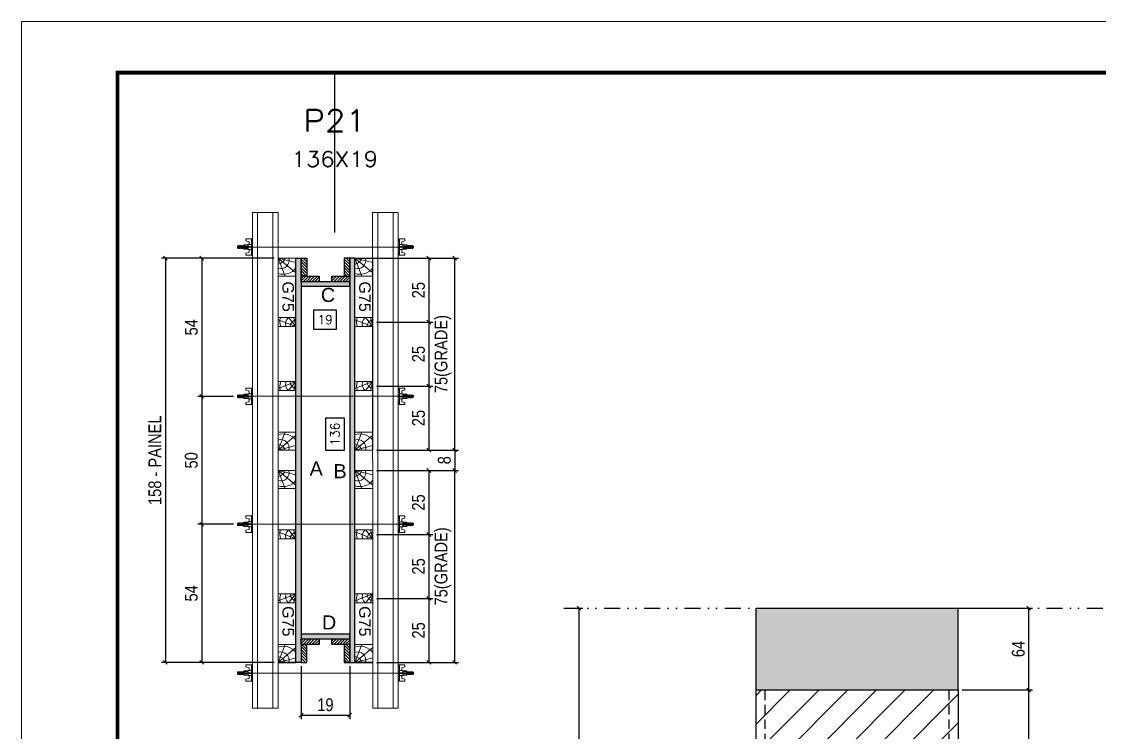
# Model space of a CAD drawing. Extents: x 808 to 7089, y -98 to 17032.
# Drawn here: x 2407 to 3250, y 9585 to 10141 of the extents above; entities that cross this region are included whole.
import ezdxf
from ezdxf.enums import TextEntityAlignment as Align

# ---------------------------------------------------------------- set-up
doc = ezdxf.new("R2010")
doc.units = 0
for name, pattern in [('DASHED', [0.75, 0.5, -0.25]), ('DIVIDE2', [0.625, 0.25, -0.125, 0, -0.125, 0, -0.125]), ('HIDDEN', [0.375, 0.25, -0.125])]:
    doc.linetypes.add(name, pattern=pattern)
for name, color, linetype in [('CHAPA', 1, 'Continuous'), ('COTA', 241, 'Continuous'), ('Cota Seção (2x)', 241, 'Continuous'), ('MEIO_PONT', 93, 'Continuous'), ('Nível', 160, 'Continuous'), ('Painéis', 200, 'Continuous'), ('SARRAFO', 251, 'Continuous'), ('Sarrafo de Pressão', 42, 'HIDDEN'), ('Texto de Titulo', 7, 'Continuous'), ('Texto Qtd Sarr', 242, 'Continuous'), ('TEXTO_GERAL', 7, 'Continuous')]:
    doc.layers.add(name, color=color, linetype=linetype)
for name, color, linetype, lineweight in [('Folhas', 255, 'Continuous', 9), ('Hachura', 251, 'Continuous', 9), ('Madeira', 126, 'Continuous', 18), ('Perfil Metálico', 224, 'Continuous', 18), ('REAPROVEITAMENTO', 251, 'Continuous', 9), ('SARRAFO DE PRESSAO', 251, 'DASHED', 9), ('Texto Seção', 7, 'Continuous', 15)]:
    doc.layers.add(name, color=color, linetype=linetype, lineweight=lineweight)
doc.styles.add('ARIAL', font='arial.ttf')
doc.styles.add('COTA TECNICA 2X', font='techl___.ttf', dxfattribs={"height": 10})
doc.styles.add('COTA TECNICA-50', font='techl___.ttf', dxfattribs={"height": 10})
doc.styles.add('ROMANS', font='romans.shx')
doc.styles.add('SANSSERIF', font='sas_____.pfb')
doc.dimstyles.new('COTA PAINEL-50', dxfattribs={"dimtxt": 10, "dimasz": 3, "dimexe": 3, "dimexo": 3, "dimgap": 3, "dimtad": 1, "dimdec": 1, "dimzin": 12, "dimdsep": 46, "dimtxsty": 'COTA TECNICA-50', "dimblk1": 'OBLIQUE', "dimblk2": 'OBLIQUE', "dimsah": 1, "dimcen": 0.9, "dimclrd": 4, "dimclre": 4, "dimclrt": 240, "dimadec": 1, "dimazin": 3, "dimtfac": 1, "dimtdec": 1, "dimtmove": 0, "dimatfit": 3, "dimfxl": 1, "dimtolj": 1, "dimtzin": 12, "dimarcsym": 0})
doc.dimstyles.new('SECAO PILAR', dxfattribs={"dimtxt": 10, "dimasz": 3, "dimexe": 3, "dimexo": 3, "dimgap": 3, "dimtad": 1, "dimdec": 1, "dimlfac": 0.5, "dimzin": 12, "dimdsep": 46, "dimtxsty": 'COTA TECNICA 2X', "dimblk1": 'OBLIQUE', "dimblk2": 'OBLIQUE', "dimsah": 1, "dimcen": 0.9, "dimclrd": 256, "dimclre": 256, "dimclrt": 256, "dimadec": 1, "dimazin": 3, "dimtfac": 1, "dimtdec": 1, "dimtmove": 0, "dimatfit": 3, "dimfxl": 1, "dimtolj": 1, "dimtzin": 12, "dimarcsym": 0})
doc.dimstyles.new('SECÇÃO 2', dxfattribs={"dimtxt": 7, "dimasz": 6, "dimexe": 0.18, "dimexo": 2, "dimgap": -4, "dimtad": 3, "dimdec": 1, "dimlfac": 0.5, "dimzin": 12, "dimdsep": 46, "dimtxsty": 'ROMANS', "dimblk": 'ARCHTICK', "dimcen": 0.09, "dimse1": 1, "dimse2": 1, "dimsd1": 1, "dimsd2": 1, "dimclrd": 180, "dimclre": 5, "dimclrt": 1, "dimadec": 0, "dimazin": 3, "dimtfac": 1, "dimtdec": 1, "dimtofl": 0, "dimtmove": 0, "dimatfit": 3, "dimldrblk": 'ARCHTICK', "dimfxl": 1, "dimtolj": 1, "dimtzin": 0, "dimarcsym": 0})
pattern_1 = [(135, (-20266.1517, 19079.9776), (-1.12253202, -1.12253202), [])]

# ---------------------------------------------------------------- blocks, each defined once
blk = doc.blocks.new('9999999999')
at = {"layer": 'Folhas'}
blk.add_lwpolyline([(98138.98, 34190.21), (99623.98, 34190.21), (99623.98, 35240.21), (98138.98, 35240.21)], close=True, dxfattribs=at)
at = {"layer": 'Folhas', "color": 30, "const_width": 3}
blk.add_lwpolyline([(98213.98, 34230.21), (99583.98, 34230.21), (99583.98, 35200.21), (98213.98, 35200.21)], close=True, dxfattribs=at)
blk = doc.blocks.new('*D1009')
at = {"layer": 'Cota Seção (2x)', "color": 180, "lineweight": -2, "transparency": 16777216}
for p, q in [((2653.05, 9915.44), (2635.05, 9915.44)), ((2635.05, 9915.44), (2635.05, 9900.44)), ((2653.05, 9900.44), (2653.05, 9915.44)), ((2635.05, 9900.44), (2653.05, 9900.44))]:
    blk.add_line(p, q, dxfattribs=at)
at = {"layer": 'Defpoints', "color": 0, "transparency": 16777216}
for p in [(2625.26, 9916.71), (2663.26, 9916.71), (2625.26, 9896.44)]:
    blk.add_point(p, dxfattribs=at)
at = {"layer": 'Cota Seção (2x)', "color": 1, "transparency": 16777216, "insert": (2644.05, 9907.94), "char_height": 7, "attachment_point": 5, "style": 'ROMANS'}
blk.add_mtext('\\A1;19', dxfattribs=at)
blk = doc.blocks.new('_ArchTick')
at = {"color": 0, "linetype": 'ByBlock', "const_width": 0.15}
blk.add_lwpolyline([(-0.5, -0.5), (0.5, 0.5)], dxfattribs=at)
blk = doc.blocks.new('*D1010')
at = {"layer": 'Cota Seção (2x)', "color": 180, "lineweight": -2, "transparency": 16777216}
for p, q in [((2659.26, 9830.97), (2644.26, 9830.97)), ((2644.26, 9830.97), (2644.26, 9805.97)), ((2659.26, 9805.97), (2659.26, 9830.97)), ((2644.26, 9805.97), (2659.26, 9805.97))]:
    blk.add_line(p, q, dxfattribs=at)
at = {"layer": 'Defpoints', "color": 0, "transparency": 16777216}
for p in [(2625.26, 9934.03), (2625.26, 9662.03), (2663.26, 9662.03)]:
    blk.add_point(p, dxfattribs=at)
at = {"layer": 'Cota Seção (2x)', "color": 1, "transparency": 16777216, "insert": (2651.76, 9818.47), "char_height": 7, "attachment_point": 5, "rotation": 90, "style": 'ROMANS'}
blk.add_mtext('\\A1;136', dxfattribs=at)
blk = doc.blocks.new('_Oblique')
at = {"color": 0, "linetype": 'ByBlock', "lineweight": -2}
blk.add_line((-0.5, -0.5), (0.5, 0.5), dxfattribs=at)
blk = doc.blocks.new('*D1011')
at = {"layer": 'Cota Seção (2x)', "lineweight": -2, "transparency": 16777216}
for p, q in [((2604.27, 9956.03), (2516.1, 9956.03)), ((2519.1, 9956.03), (2519.1, 9640.03)), ((2604.31, 9640.03), (2516.1, 9640.03))]:
    blk.add_line(p, q, dxfattribs=at)
at = {"layer": 'Defpoints', "color": 0, "transparency": 16777216}
for p in [(2607.27, 9956.03), (2519.1, 9640.03), (2607.31, 9640.03)]:
    blk.add_point(p, dxfattribs=at)
at = {"layer": 'Cota Seção (2x)', "lineweight": -2, "transparency": 16777216, "xscale": 3, "yscale": 3, "zscale": 3}
for p, rotation in [((2519.1, 9956.03), 90), ((2519.1, 9640.03), 270)]:
    blk.add_blockref('_Oblique', p, dxfattribs=dict(at, rotation=rotation))
at = {"layer": 'Cota Seção (2x)', "transparency": 16777216, "insert": (2510.96, 9798.03), "char_height": 10, "attachment_point": 5, "rotation": 90, "style": 'COTA TECNICA 2X'}
blk.add_mtext('\\A1;158 - PAINEL', dxfattribs=at)
blk = doc.blocks.new('*D1012')
at = {"layer": 'Cota Seção (2x)', "lineweight": -2, "transparency": 16777216}
for p, q in [((2604.26, 9956.03), (2544.52, 9956.03)), ((2547.52, 9956.03), (2547.52, 9847.96)), ((2572.49, 9847.96), (2544.52, 9847.96))]:
    blk.add_line(p, q, dxfattribs=at)
at = {"layer": 'Defpoints', "color": 0, "transparency": 16777216}
for p in [(2607.26, 9956.03), (2547.52, 9847.96), (2575.49, 9847.96)]:
    blk.add_point(p, dxfattribs=at)
at = {"layer": 'Cota Seção (2x)', "lineweight": -2, "transparency": 16777216, "xscale": 3, "yscale": 3, "zscale": 3}
for p, rotation in [((2547.52, 9956.03), 90), ((2547.52, 9847.96), 270)]:
    blk.add_blockref('_Oblique', p, dxfattribs=dict(at, rotation=rotation))
at = {"layer": 'Cota Seção (2x)', "transparency": 16777216, "insert": (2539.41, 9901.99), "char_height": 10, "attachment_point": 5, "rotation": 90, "style": 'COTA TECNICA 2X'}
blk.add_mtext('\\A1;54', dxfattribs=at)
blk = doc.blocks.new('*D1013')
at = {"layer": 'Cota Seção (2x)', "lineweight": -2, "transparency": 16777216}
for p, q in [((2572.49, 9747.96), (2544.52, 9747.96)), ((2547.52, 9747.96), (2547.52, 9640.03)), ((2604.26, 9640.03), (2544.52, 9640.03))]:
    blk.add_line(p, q, dxfattribs=at)
at = {"layer": 'Defpoints', "color": 0, "transparency": 16777216}
for p in [(2575.49, 9747.96), (2547.52, 9640.03), (2607.26, 9640.03)]:
    blk.add_point(p, dxfattribs=at)
at = {"layer": 'Cota Seção (2x)', "lineweight": -2, "transparency": 16777216, "xscale": 3, "yscale": 3, "zscale": 3}
for p, rotation in [((2547.52, 9747.96), 90), ((2547.52, 9640.03), 270)]:
    blk.add_blockref('_Oblique', p, dxfattribs=dict(at, rotation=rotation))
at = {"layer": 'Cota Seção (2x)', "transparency": 16777216, "insert": (2539.41, 9693.99), "char_height": 10, "attachment_point": 5, "rotation": 90, "style": 'COTA TECNICA 2X'}
blk.add_mtext('\\A1;54', dxfattribs=at)
blk = doc.blocks.new('*D1014')
at = {"layer": 'Cota Seção (2x)', "lineweight": -2, "transparency": 16777216}
for p, q in [((2670.26, 9956.03), (2728.18, 9956.03)), ((2725.18, 9956.03), (2725.18, 9906.03)), ((2684.26, 9906.03), (2728.18, 9906.03))]:
    blk.add_line(p, q, dxfattribs=at)
at = {"layer": 'Defpoints', "color": 0, "transparency": 16777216}
for p in [(2667.26, 9956.03), (2681.26, 9906.03), (2725.18, 9906.03)]:
    blk.add_point(p, dxfattribs=at)
at = {"layer": 'Cota Seção (2x)', "lineweight": -2, "transparency": 16777216, "xscale": 3, "yscale": 3, "zscale": 3}
for p, rotation in [((2725.18, 9956.03), 90), ((2725.18, 9906.03), 270)]:
    blk.add_blockref('_Oblique', p, dxfattribs=dict(at, rotation=rotation))
at = {"layer": 'Cota Seção (2x)', "transparency": 16777216, "insert": (2717.07, 9931.03), "char_height": 10, "attachment_point": 5, "rotation": 90, "style": 'COTA TECNICA 2X'}
blk.add_mtext('\\A1;25', dxfattribs=at)
blk = doc.blocks.new('titulo1')
at = {"layer": 'Defpoints', "color": 252, "linetype": 'HIDDEN', "ltscale": 2}
blk.add_line((0, 0), (0, 125), dxfattribs=at)
at = {"layer": 'Defpoints', "style": 'ROMANS', "oblique": 15}
blk.add_attdef('FOLHA', text='', height=10, dxfattribs=at).set_placement((0, 15.58), align=Align.MIDDLE_CENTER)
at = {"layer": 'Texto Qtd Sarr', "color": 3, "style": 'ROMANS', "oblique": 15}
for tag, height, p in [('TITULO', 17, (0, 71.45)), ('SEÇÃO', 12, (0, 41.55))]:
    blk.add_attdef(tag, text='', height=height, dxfattribs=at).set_placement(p, align=Align.MIDDLE_CENTER)
blk = doc.blocks.new('C')
at = {"layer": 'Hachura', "color": 0}
for p, q in [((0, 3.22), (0, -3.22)), ((0.45, 3.22), (0, 3.22)), ((0.46, 3.16), (0, 3.16)), ((0.46, 3.05), (0, 3.05)), ((0.46, 2.88), (0, 2.88)), ((0, 2.75), (0, -1.16)), ((0.46, 2.65), (0, 2.65)), ((0.46, 2.23), (0, 2.23)), ((0.46, 1.51), (0, 1.51)), ((0.39, 0.49), (0.17, 0.49)), ((0.45, -3.23), (0.45, 3.22)), ((0.45, 3.22), (2.58, 3.22)), ((1.74, 0.97), (0.45, 0.97)), ((1.45, 0.1), (0.45, 0.1)), ((1.35, 1.94), (1.35, 0.96)), ((2.58, 2.39), (1.47, 2.09)), ((1.74, -0.97), (1.74, 0.97)), ((1.74, 0.97), (1.74, 0.84)), ((1.74, 0.97), (1.74, 0.84)), ((1.74, 0.84), (3.35, 0.84)), ((3.35, 0.45), (1.74, 0.45)), ((2.58, 3.22), (2.58, 2.39)), ((3.32, 0.84), (3.32, -0.84)), ((3.35, 0.84), (3.35, -0.84)), ((3.68, 0.45), (3.35, 0.45)), ((3.84, -0.52), (3.35, 0.45)), ((3.35, 0.06), (3.67, -0.57)), ((3.68, 0.45), (4.16, -0.52)), ((3.72, 0.5), (4.25, -0.57)), ((4.37, -0.55), (3.83, 0.53)), ((4.15, 0.45), (3.93, 0.45)), ((4.42, -0.52), (3.93, 0.45)), ((4.15, 0.45), (4.26, 0.45)), ((4.26, 0.45), (4.74, -0.52)), ((4.3, 0.5), (4.83, -0.57)), ((4.95, -0.55), (4.41, 0.53)), ((4.51, 0.45), (4.84, 0.45)), ((5, -0.52), (4.51, 0.45)), ((4.84, 0.45), (5.32, -0.52)), ((4.88, 0.5), (5.41, -0.57)), ((5.53, -0.55), (4.99, 0.53)), ((5.58, -0.52), (5.09, 0.45)), ((5.42, 0.45), (5.09, 0.45)), ((5.58, -0.52), (5.09, 0.45)), ((5.42, 0.45), (5.74, -0.19)), ((5.46, 0.5), (5.74, -0.07)), ((5.74, 0.19), (5.57, 0.53)), ((5.74, 0.32), (5.68, 0.45)), ((5.68, 0.45), (5.74, 0.45)), ((5.74, 0.45), (5.9, 0.29)), ((5.74, 0.45), (5.74, -0.52)), ((5.9, -0.36), (5.9, 0.29)), ((0.45, 0), (0, 0)), ((0.46, -1.52), (0, -1.52)), ((0.46, -2.23), (0, -2.23)), ((0.46, -2.65), (0, -2.65)), ((0.46, -2.88), (0, -2.88)), ((0.46, -3.05), (0, -3.05)), ((0.46, -3.16), (0, -3.16)), ((0, -3.22), (2.57, -3.22)), ((0.08, -0.48), (0.29, -0.48)), ((0.29, -0.48), (0.4, -0.48)), ((0.45, 0), (0.45, -0.97)), ((0.45, -0.16), (1.45, -0.16)), ((0.45, -0.65), (0.45, -0.32)), ((0.45, -3.23), (0.45, -0.65)), ((0.45, -0.97), (1.74, -0.97)), ((1.35, -1.94), (1.35, -0.97)), ((2.58, -2.39), (1.47, -2.1)), ((3.35, -0.32), (1.74, -0.32)), ((3.35, -0.84), (1.74, -0.84)), ((2.58, -3.23), (2.58, -2.39)), ((3.35, -0.07), (3.58, -0.52)), ((3.35, -0.52), (3.58, -0.52)), ((3.84, -0.52), (4.16, -0.52)), ((4.42, -0.52), (4.74, -0.52)), ((4.63, -0.52), (4.74, -0.52)), ((5, -0.52), (5.32, -0.52)), ((5.58, -0.52), (5.74, -0.52)), ((5.74, -0.52), (5.9, -0.36)), ((5.74, -0.52), (5.74, -0.52))]:
    blk.add_line(p, q, dxfattribs=at)
for centre, radius, start, end in [((1.52, 1.94), 0.161, 104.7436, 180), ((1.44, -0.03), 0.129, 272.695, 87.305), ((3.81, 0.39), 0.143, 25.5688, 154.4312), ((4.39, 0.39), 0.143, 25.5688, 154.4312), ((4.97, 0.39), 0.143, 25.5688, 154.4312), ((5.55, 0.39), 0.143, 25.5688, 154.4312), ((0.17, -0.37), 0.174, 221.744, 317.8592), ((1.52, -1.94), 0.161, 180, 255.2564), ((3.71, -0.4), 0.174, 222.1408, 318.256), ((4.29, -0.4), 0.174, 222.1408, 318.256), ((4.87, -0.4), 0.174, 222.1408, 318.256), ((5.45, -0.4), 0.174, 222.1408, 318.256), ((5.61, -0.4), 0.174, 317.8592, 318.256)]:
    blk.add_arc(centre, radius, start, end, dxfattribs=at)
blk = doc.blocks.new('*D1850')
at = {"layer": 'Cota Seção (2x)', "lineweight": -2, "transparency": 16777216}
for p, q in [((2572.49, 9847.96), (2544.52, 9847.96)), ((2547.52, 9847.96), (2547.52, 9747.96)), ((2572.49, 9747.96), (2544.52, 9747.96))]:
    blk.add_line(p, q, dxfattribs=at)
at = {"layer": 'Defpoints', "color": 0, "transparency": 16777216}
for p in [(2575.49, 9847.96), (2547.52, 9747.96), (2575.49, 9747.96)]:
    blk.add_point(p, dxfattribs=at)
at = {"layer": 'Cota Seção (2x)', "lineweight": -2, "transparency": 16777216, "xscale": 3, "yscale": 3, "zscale": 3}
for p, rotation in [((2547.52, 9847.96), 90), ((2547.52, 9747.96), 270)]:
    blk.add_blockref('_Oblique', p, dxfattribs=dict(at, rotation=rotation))
at = {"layer": 'Cota Seção (2x)', "transparency": 16777216, "insert": (2539.41, 9797.96), "char_height": 10, "attachment_point": 5, "rotation": 90, "style": 'COTA TECNICA 2X'}
blk.add_mtext('\\A1;50', dxfattribs=at)
blk = doc.blocks.new('PONTALETE')
at = {"layer": 'Madeira'}
for q in [(2.71, 7), (7, 5.76), (7, 1.74)]:
    blk.add_line((0, 0), q, dxfattribs=at)
blk.add_lwpolyline([(0, 0), (7, 0), (7, 7), (0, 7)], close=True, dxfattribs=at)
for centre, radius, start, end in [((2.04, 0.06), 6.23, 37.2818, 109.0913), ((1.09, 0.9), 3.19, 343.603, 109.9847), ((-0.21, -0.78), 3.09, 14.6322, 86.0383)]:
    blk.add_arc(centre, radius, start, end, dxfattribs=at)
blk = doc.blocks.new('MEIO PONTALETE')
at = {"layer": 'Madeira'}
for q in [(2.71, 7), (3.5, 2.88), (3.5, 0.87)]:
    blk.add_line((0, 0), q, dxfattribs=at)
blk.add_lwpolyline([(0, 0), (3.5, 0), (3.5, 7), (0, 7)], close=True, dxfattribs=at)
for centre, radius, start, end in [((2.04, 0.06), 6.23, 76.4499, 109.0913), ((1.09, 0.9), 3.19, 40.9063, 109.9847), ((-0.21, -0.78), 3.09, 14.6322, 86.0383)]:
    blk.add_arc(centre, radius, start, end, dxfattribs=at)
blk = doc.blocks.new('*D1851')
at = {"layer": 'Cota Seção (2x)', "lineweight": -2, "transparency": 16777216}
for p, q in [((2684.26, 9906.03), (2728.18, 9906.03)), ((2725.18, 9906.03), (2725.18, 9856.03)), ((2684.26, 9856.03), (2728.18, 9856.03))]:
    blk.add_line(p, q, dxfattribs=at)
at = {"layer": 'Defpoints', "color": 0, "transparency": 16777216}
for p in [(2681.26, 9906.03), (2681.26, 9856.03), (2725.18, 9856.03)]:
    blk.add_point(p, dxfattribs=at)
at = {"layer": 'Cota Seção (2x)', "lineweight": -2, "transparency": 16777216, "xscale": 3, "yscale": 3, "zscale": 3}
for p, rotation in [((2725.18, 9906.03), 90), ((2725.18, 9856.03), 270)]:
    blk.add_blockref('_Oblique', p, dxfattribs=dict(at, rotation=rotation))
at = {"layer": 'Cota Seção (2x)', "transparency": 16777216, "insert": (2717.07, 9881.03), "char_height": 10, "attachment_point": 5, "rotation": 90, "style": 'COTA TECNICA 2X'}
blk.add_mtext('\\A1;25', dxfattribs=at)
blk = doc.blocks.new('*D1852')
at = {"layer": 'Cota Seção (2x)', "lineweight": -2, "transparency": 16777216}
for p, q in [((2684.26, 9856.03), (2728.18, 9856.03)), ((2725.18, 9856.03), (2725.18, 9806.03)), ((2684.26, 9806.03), (2728.18, 9806.03))]:
    blk.add_line(p, q, dxfattribs=at)
at = {"layer": 'Defpoints', "color": 0, "transparency": 16777216}
for p in [(2681.26, 9856.03), (2681.26, 9806.03), (2725.18, 9806.03)]:
    blk.add_point(p, dxfattribs=at)
at = {"layer": 'Cota Seção (2x)', "lineweight": -2, "transparency": 16777216, "xscale": 3, "yscale": 3, "zscale": 3}
for p, rotation in [((2725.18, 9856.03), 90), ((2725.18, 9806.03), 270)]:
    blk.add_blockref('_Oblique', p, dxfattribs=dict(at, rotation=rotation))
at = {"layer": 'Cota Seção (2x)', "transparency": 16777216, "insert": (2717.07, 9831.03), "char_height": 10, "attachment_point": 5, "rotation": 90, "style": 'COTA TECNICA 2X'}
blk.add_mtext('\\A1;25', dxfattribs=at)
blk = doc.blocks.new('*D1853')
at = {"layer": 'Cota Seção (2x)', "lineweight": -2, "transparency": 16777216}
for p, q in [((2684.26, 9790.03), (2728.18, 9790.03)), ((2725.18, 9790.03), (2725.18, 9740.03)), ((2684.26, 9740.03), (2728.18, 9740.03))]:
    blk.add_line(p, q, dxfattribs=at)
at = {"layer": 'Defpoints', "color": 0, "transparency": 16777216}
for p in [(2681.26, 9790.03), (2681.26, 9740.03), (2725.18, 9740.03)]:
    blk.add_point(p, dxfattribs=at)
at = {"layer": 'Cota Seção (2x)', "lineweight": -2, "transparency": 16777216, "xscale": 3, "yscale": 3, "zscale": 3}
for p, rotation in [((2725.18, 9790.03), 90), ((2725.18, 9740.03), 270)]:
    blk.add_blockref('_Oblique', p, dxfattribs=dict(at, rotation=rotation))
at = {"layer": 'Cota Seção (2x)', "transparency": 16777216, "insert": (2717.07, 9765.03), "char_height": 10, "attachment_point": 5, "rotation": 90, "style": 'COTA TECNICA 2X'}
blk.add_mtext('\\A1;25', dxfattribs=at)
blk = doc.blocks.new('*D1854')
at = {"layer": 'Cota Seção (2x)', "lineweight": -2, "transparency": 16777216}
for p, q in [((2684.26, 9740.03), (2728.18, 9740.03)), ((2725.18, 9740.03), (2725.18, 9690.03)), ((2684.26, 9690.03), (2728.18, 9690.03))]:
    blk.add_line(p, q, dxfattribs=at)
at = {"layer": 'Defpoints', "color": 0, "transparency": 16777216}
for p in [(2681.26, 9740.03), (2681.26, 9690.03), (2725.18, 9690.03)]:
    blk.add_point(p, dxfattribs=at)
at = {"layer": 'Cota Seção (2x)', "lineweight": -2, "transparency": 16777216, "xscale": 3, "yscale": 3, "zscale": 3}
for p, rotation in [((2725.18, 9740.03), 90), ((2725.18, 9690.03), 270)]:
    blk.add_blockref('_Oblique', p, dxfattribs=dict(at, rotation=rotation))
at = {"layer": 'Cota Seção (2x)', "transparency": 16777216, "insert": (2717.07, 9715.03), "char_height": 10, "attachment_point": 5, "rotation": 90, "style": 'COTA TECNICA 2X'}
blk.add_mtext('\\A1;25', dxfattribs=at)
blk = doc.blocks.new('*D1855')
at = {"layer": 'Cota Seção (2x)', "lineweight": -2, "transparency": 16777216}
for p, q in [((2684.26, 9690.03), (2728.18, 9690.03)), ((2725.18, 9690.03), (2725.18, 9640.03)), ((2684.25, 9640.03), (2728.18, 9640.03))]:
    blk.add_line(p, q, dxfattribs=at)
at = {"layer": 'Defpoints', "color": 0, "transparency": 16777216}
for p in [(2681.26, 9690.03), (2681.25, 9640.03), (2725.18, 9640.03)]:
    blk.add_point(p, dxfattribs=at)
at = {"layer": 'Cota Seção (2x)', "lineweight": -2, "transparency": 16777216, "xscale": 3, "yscale": 3, "zscale": 3}
for p, rotation in [((2725.18, 9690.03), 90), ((2725.18, 9640.03), 270)]:
    blk.add_blockref('_Oblique', p, dxfattribs=dict(at, rotation=rotation))
at = {"layer": 'Cota Seção (2x)', "transparency": 16777216, "insert": (2717.07, 9665.03), "char_height": 10, "attachment_point": 5, "rotation": 90, "style": 'COTA TECNICA 2X'}
blk.add_mtext('\\A1;25', dxfattribs=at)
blk = doc.blocks.new('*D1856')
at = {"layer": 'Cota Seção (2x)', "lineweight": -2, "transparency": 16777216}
for p, q in [((2684.23, 9790.03), (2748.38, 9790.03)), ((2745.38, 9640.03), (2745.38, 9790.03)), ((2684.25, 9640.03), (2748.38, 9640.03))]:
    blk.add_line(p, q, dxfattribs=at)
at = {"layer": 'Defpoints', "color": 0, "transparency": 16777216}
for p in [(2681.23, 9790.03), (2745.38, 9790.03), (2681.25, 9640.03)]:
    blk.add_point(p, dxfattribs=at)
at = {"layer": 'Cota Seção (2x)', "lineweight": -2, "transparency": 16777216, "xscale": 3, "yscale": 3, "zscale": 3}
for p, rotation in [((2745.38, 9790.03), 90), ((2745.38, 9640.03), 270)]:
    blk.add_blockref('_Oblique', p, dxfattribs=dict(at, rotation=rotation))
at = {"layer": 'Cota Seção (2x)', "transparency": 16777216, "insert": (2736.16, 9715.03), "char_height": 10, "attachment_point": 5, "rotation": 90, "style": 'COTA TECNICA 2X'}
blk.add_mtext('\\A1;75(GRADE)', dxfattribs=at)
blk = doc.blocks.new('*D1857')
at = {"layer": 'Cota Seção (2x)', "lineweight": -2, "transparency": 16777216}
for p, q in [((2684.26, 9956.03), (2748.38, 9956.03)), ((2745.38, 9806.03), (2745.38, 9956.03)), ((2684.26, 9806.03), (2748.38, 9806.03))]:
    blk.add_line(p, q, dxfattribs=at)
at = {"layer": 'Defpoints', "color": 0, "transparency": 16777216}
for p in [(2681.26, 9956.03), (2745.38, 9956.03), (2681.26, 9806.03)]:
    blk.add_point(p, dxfattribs=at)
at = {"layer": 'Cota Seção (2x)', "lineweight": -2, "transparency": 16777216, "xscale": 3, "yscale": 3, "zscale": 3}
for p, rotation in [((2745.38, 9956.03), 90), ((2745.38, 9806.03), 270)]:
    blk.add_blockref('_Oblique', p, dxfattribs=dict(at, rotation=rotation))
at = {"layer": 'Cota Seção (2x)', "transparency": 16777216, "insert": (2736.16, 9881.03), "char_height": 10, "attachment_point": 5, "rotation": 90, "style": 'COTA TECNICA 2X'}
blk.add_mtext('\\A1;75(GRADE)', dxfattribs=at)
blk = doc.blocks.new('*D1858')
at = {"layer": 'Cota Seção (2x)', "lineweight": -2, "transparency": 16777216}
for p, q in [((2625.26, 9637.03), (2625.26, 9595.72)), ((2663.26, 9637.02), (2663.26, 9595.72)), ((2625.26, 9598.72), (2663.26, 9598.72))]:
    blk.add_line(p, q, dxfattribs=at)
at = {"layer": 'Defpoints', "color": 0, "transparency": 16777216}
for p in [(2625.26, 9640.03), (2663.26, 9640.02), (2663.26, 9598.72)]:
    blk.add_point(p, dxfattribs=at)
at = {"layer": 'Cota Seção (2x)', "lineweight": -2, "transparency": 16777216, "xscale": 3, "yscale": 3, "zscale": 3, "rotation": 180}
blk.add_blockref('_Oblique', (2625.26, 9598.72), dxfattribs=at)
at = {"layer": 'Cota Seção (2x)', "lineweight": -2, "transparency": 16777216, "xscale": 3, "yscale": 3, "zscale": 3}
blk.add_blockref('_Oblique', (2663.26, 9598.72), dxfattribs=at)
at = {"layer": 'Cota Seção (2x)', "transparency": 16777216, "insert": (2644.26, 9606.81), "char_height": 10, "attachment_point": 5, "style": 'COTA TECNICA 2X'}
blk.add_mtext('\\A1;19', dxfattribs=at)
blk = doc.blocks.new('*D1859')
at = {"layer": 'Cota Seção (2x)', "lineweight": -2, "transparency": 16777216}
for p, q in [((2684.26, 9806.03), (2748.38, 9806.03)), ((2745.38, 9806.03), (2745.38, 9790.03)), ((2684.26, 9790.03), (2748.38, 9790.03))]:
    blk.add_line(p, q, dxfattribs=at)
at = {"layer": 'Defpoints', "color": 0, "transparency": 16777216}
for p in [(2681.26, 9806.03), (2681.26, 9790.03), (2745.38, 9790.03)]:
    blk.add_point(p, dxfattribs=at)
at = {"layer": 'Cota Seção (2x)', "lineweight": -2, "transparency": 16777216, "xscale": 3, "yscale": 3, "zscale": 3}
for p, rotation in [((2745.38, 9806.03), 90), ((2745.38, 9790.03), 270)]:
    blk.add_blockref('_Oblique', p, dxfattribs=dict(at, rotation=rotation))
at = {"layer": 'Cota Seção (2x)', "transparency": 16777216, "insert": (2737.28, 9798.03), "char_height": 10, "attachment_point": 5, "rotation": 90, "style": 'COTA TECNICA 2X'}
blk.add_mtext('\\A1;8', dxfattribs=at)
blk = doc.blocks.new('*D1834')
at = {"layer": 'COTA', "color": 4, "lineweight": -2, "transparency": 16777216}
for p, q in [((2833.71, 9682.44), (2845.57, 9682.44)), ((2842.57, 9396.44), (2842.57, 9682.44)), ((2833.71, 9396.44), (2845.57, 9396.44))]:
    blk.add_line(p, q, dxfattribs=at)
at = {"layer": 'Defpoints', "color": 0, "transparency": 16777216}
for p in [(2830.71, 9682.44), (2842.57, 9682.44), (2830.71, 9396.44)]:
    blk.add_point(p, dxfattribs=at)
at = {"layer": 'COTA', "color": 4, "lineweight": -2, "transparency": 16777216, "xscale": 3, "yscale": 3, "zscale": 3}
for p, rotation in [((2842.57, 9682.44), 90), ((2842.57, 9396.44), 270)]:
    blk.add_blockref('_Oblique', p, dxfattribs=dict(at, rotation=rotation))
at = {"layer": 'COTA', "color": 240, "transparency": 16777216, "insert": (2834.44, 9539.44), "char_height": 10, "attachment_point": 5, "rotation": 90, "style": 'COTA TECNICA-50'}
blk.add_mtext('\\A1;286', dxfattribs=at)
blk = doc.blocks.new('*D968')
at = {"layer": 'COTA', "color": 4, "lineweight": -2, "transparency": 16777216}
for p, q in [((3142.12, 9618.44), (3197.2, 9618.44)), ((3194.2, 9520.44), (3194.2, 9618.44)), ((3142.12, 9520.44), (3197.2, 9520.44))]:
    blk.add_line(p, q, dxfattribs=at)
at = {"layer": 'Defpoints', "color": 0, "transparency": 16777216}
for p in [(3139.12, 9618.44), (3194.2, 9618.44), (3139.12, 9520.44)]:
    blk.add_point(p, dxfattribs=at)
at = {"layer": 'COTA', "color": 4, "lineweight": -2, "transparency": 16777216, "xscale": 3, "yscale": 3, "zscale": 3}
for p, rotation in [((3194.2, 9618.44), 90), ((3194.2, 9520.44), 270)]:
    blk.add_blockref('_Oblique', p, dxfattribs=dict(at, rotation=rotation))
at = {"layer": 'COTA', "color": 240, "transparency": 16777216, "insert": (3186.1, 9569.44), "char_height": 10, "attachment_point": 5, "rotation": 90, "style": 'COTA TECNICA-50'}
blk.add_mtext('\\A1;98', dxfattribs=at)
blk = doc.blocks.new('*D969')
at = {"layer": 'COTA', "color": 4, "lineweight": -2, "transparency": 16777216}
for p, q in [((3108.12, 9682.44), (3197.2, 9682.44)), ((3194.2, 9618.44), (3194.2, 9682.44)), ((3142.12, 9618.44), (3197.2, 9618.44))]:
    blk.add_line(p, q, dxfattribs=at)
at = {"layer": 'Defpoints', "color": 0, "transparency": 16777216}
for p in [(3105.12, 9682.44), (3194.2, 9682.44), (3139.12, 9618.44)]:
    blk.add_point(p, dxfattribs=at)
at = {"layer": 'COTA', "color": 4, "lineweight": -2, "transparency": 16777216, "xscale": 3, "yscale": 3, "zscale": 3}
for p, rotation in [((3194.2, 9682.44), 90), ((3194.2, 9618.44), 270)]:
    blk.add_blockref('_Oblique', p, dxfattribs=dict(at, rotation=rotation))
at = {"layer": 'COTA', "color": 240, "transparency": 16777216, "insert": (3186.1, 9650.44), "char_height": 10, "attachment_point": 5, "rotation": 90, "style": 'COTA TECNICA-50'}
blk.add_mtext('\\A1;64', dxfattribs=at)

msp = doc.modelspace()

# ---------------------------------------------------------------- hatches: boundary and pattern name
at = {"layer": 'COTA', "linetype": 'ByBlock'}
h = msp.add_hatch(dxfattribs=at)
h.set_pattern_fill('AR-CONC', color=256, scale=0.03)
h.set_pattern_definition([(50, (-5397.9673, 5570.448), (5.46554, -0.4781726), [0.5715, -6.2865]), (355, (-5397.9673, 5570.448), (-1.0573026, 5.7317054), [0.4572, -5.0292175]), (100.451445, (-5397.512, 5570.408), (4.4082374, 5.2535326), [0.4857003, -5.3427073]), (46.1842, (-5397.9673, 5571.972), (8.132371, -1.26127), [0.85725, -9.42975]), (96.63556, (-5397.29, 5571.867), (7.122124, 7.422784), [0.728551, -8.014068]), (351.18415, (-5397.967, 5571.972), (7.122124, 7.422784), [0.685799, -7.543792]), (21, (-5397.2053, 5571.591), (4.5484317, -3.067956), [0.5715, -6.2865]), (326, (-5397.2053, 5571.591), (1.854061, 5.525639), [0.4572, -5.0292]), (71.451445, (-5396.8263, 5571.3353), (6.4024926, 2.457683), [0.4857003, -5.342698]), (37.5, (-5397.9673, 5570.448), (0.0926581, 2.53665117), [0, -4.96824, 0, -5.1054, 0, -5.04825]), (7.5, (-5397.9673, 5570.448), (2.0045899, 3.00541724), [0, -2.91084, 0, -4.85394, 0, -1.92405]), (327.5, (-5399.6666, 5570.448), (4.06771786, -0.1718623), [0, -1.905, 0, -5.9436, 0, -7.8867]), (317.5, (-5400.4286, 5570.448), (4.4438754, 0.7627947), [0, -2.4765, 0, -3.94716, 0, -5.6007])])
h.paths.add_polyline_path([(2981.12, 9682.44), (2981.12, 9618.44), (3139.12, 9618.44), (3139.12, 9682.44)])
at = {"layer": 'Hachura'}
h = msp.add_hatch(color=256, dxfattribs=at)
h.dxf.hatch_style = 1
h.paths.add_polyline_path([(2625.26, 9640.03), (2621.26, 9640.03), (2621.26, 9956.03), (2625.26, 9956.03)])
h = msp.add_hatch(dxfattribs=at)
h.set_pattern_fill('ANSI31', color=256, scale=0.5, angle=90, style=0)
h.set_pattern_definition(pattern_1)
h.paths.add_polyline_path([(2625.26, 9942.03), (2629.66, 9942.03), (2629.66, 9956.03), (2625.26, 9956.03)])
h = msp.add_hatch(dxfattribs=at)
h.set_pattern_fill('ANSI31', color=256, scale=0.5, angle=90, style=0)
h.set_pattern_definition(pattern_1)
h.paths.add_polyline_path([(2663.26, 9942.03), (2658.86, 9942.03), (2658.86, 9956.03), (2663.26, 9956.03)])
h = msp.add_hatch(color=256, dxfattribs=at)
h.dxf.hatch_style = 1
h.paths.add_polyline_path([(2663.26, 9640.03), (2667.26, 9640.03), (2667.26, 9956.03), (2663.26, 9956.03)])
h = msp.add_hatch(dxfattribs=at)
h.set_pattern_fill('ANSI31', color=256, scale=0.5, angle=540, style=0)
h.set_pattern_definition([(225, (-6863.6954, -12987.3824), (1.12253202, -1.12253202), [])])
h.paths.add_polyline_path([(2625.26, 9942.03), (2625.26, 9937.63), (2639.26, 9937.63), (2639.26, 9942.03)])
h = msp.add_hatch(color=256, dxfattribs=at)
h.dxf.hatch_style = 1
h.paths.add_polyline_path([(2625.26, 9937.63), (2625.26, 9934.03), (2663.26, 9934.03), (2663.26, 9937.63)])
h = msp.add_hatch(dxfattribs=at)
h.set_pattern_fill('ANSI31', color=256, scale=0.5, angle=540, style=0)
h.set_pattern_definition([(225, (-6839.6954, -12987.3824), (1.12253202, -1.12253202), [])])
h.paths.add_polyline_path([(2649.26, 9942.03), (2649.26, 9937.63), (2663.26, 9937.63), (2663.26, 9942.03)])
h = msp.add_hatch(color=256, dxfattribs=at)
h.dxf.hatch_style = 1
h.paths.add_polyline_path([(2625.26, 9662.03), (2625.26, 9658.43), (2663.26, 9658.43), (2663.26, 9662.03)])
h = msp.add_hatch(dxfattribs=at)
h.set_pattern_fill('ANSI31', color=256, scale=0.5, angle=540, style=0)
h.set_pattern_definition([(225, (-6863.6954, -13270.9824), (1.12253202, -1.12253202), [])])
h.paths.add_polyline_path([(2625.26, 9658.43), (2625.26, 9654.03), (2639.26, 9654.03), (2639.26, 9658.43)])
h = msp.add_hatch(dxfattribs=at)
h.set_pattern_fill('ANSI31', color=256, scale=0.5, angle=90, style=0)
h.set_pattern_definition([(135, (-20266.1517, 19142.9776), (-1.12253202, -1.12253202), [])])
h.paths.add_polyline_path([(2625.26, 9654.03), (2629.66, 9654.03), (2629.66, 9640.03), (2625.26, 9640.03)])
h = msp.add_hatch(dxfattribs=at)
h.set_pattern_fill('ANSI31', color=256, scale=0.5, angle=540, style=0)
h.set_pattern_definition([(225, (-6839.6954, -13270.9824), (1.12253202, -1.12253202), [])])
h.paths.add_polyline_path([(2649.26, 9658.43), (2649.26, 9654.03), (2663.26, 9654.03), (2663.26, 9658.43)])
h = msp.add_hatch(dxfattribs=at)
h.set_pattern_fill('ANSI31', color=256, scale=0.5, angle=90, style=0)
h.set_pattern_definition([(135, (-20266.1517, 18777.9776), (-1.12253202, -1.12253202), [])])
h.paths.add_polyline_path([(2663.26, 9640.03), (2658.86, 9640.03), (2658.86, 9654.03), (2663.26, 9654.03)])
at = {"layer": 'REAPROVEITAMENTO', "linetype": 'ByBlock'}
h = msp.add_hatch(dxfattribs=at)
h.set_pattern_fill('ANSI31', color=256, scale=5, style=2)
h.set_pattern_definition([(45, (-609.055, 344.037), (-11.22532, 11.22532), [])])
h.paths.add_polyline_path([(3139.12, 9618.44), (2981.12, 9618.44), (2981.12, 9398.44), (3139.12, 9398.44)])

# ---------------------------------------------------------------- linework, layer by layer
at = {"layer": 'CHAPA'}
for points in [[(2625.26, 9640.03), (2621.26, 9640.03), (2621.26, 9956.03), (2625.26, 9956.03)], [(2663.26, 9640.03), (2667.26, 9640.03), (2667.26, 9956.03), (2663.26, 9956.03)], [(2625.26, 9937.63), (2625.26, 9934.03), (2663.26, 9934.03), (2663.26, 9937.63)], [(2625.26, 9662.03), (2625.26, 9658.43), (2663.26, 9658.43), (2663.26, 9662.03)]]:
    msp.add_lwpolyline(points, close=True, dxfattribs=at)
at = {"layer": 'COTA', "linetype": 'ByBlock'}
for p, q in [((2981.12, 9682.44), (2981.12, 9682.44)), ((2981.12, 9618.44), (2981.12, 9682.44)), ((2981.12, 9682.44), (3139.12, 9682.44)), ((3139.12, 9618.44), (3139.12, 9682.44))]:
    msp.add_line(p, q, dxfattribs=at)
at = {"layer": 'Hachura'}
for p, q in [((2576.49, 9964.71), (2708.23, 9964.71)), ((2576.49, 9848.03), (2708.23, 9848.03)), ((2576.49, 9748.03), (2708.23, 9748.03)), ((2576.49, 9631.64), (2708.23, 9631.64))]:
    msp.add_line(p, q, dxfattribs=at)
at = {"layer": 'Madeira'}
for points in [[(2607.26, 9956.03), (2621.26, 9956.03), (2621.26, 9806.03), (2607.26, 9806.03)], [(2667.26, 9956.03), (2681.26, 9956.03), (2681.26, 9806.03), (2667.26, 9806.03)], [(2607.26, 9790.03), (2621.26, 9790.03), (2621.26, 9640.03), (2607.26, 9640.03)], [(2667.26, 9790.03), (2681.26, 9790.03), (2681.26, 9640.03), (2667.26, 9640.03)]]:
    msp.add_lwpolyline(points, close=True, dxfattribs=at)
at = {"layer": 'MEIO_PONT'}
for points in [[(2621.26, 9640.03), (2607.26, 9640.03), (2607.26, 9640.03), (2621.26, 9640.03)], [(2681.26, 9640.03), (2667.26, 9640.03), (2667.26, 9640.03), (2681.26, 9640.03)]]:
    msp.add_lwpolyline(points, close=True, dxfattribs=at)
at = {"layer": 'Nível', "color": 4, "linetype": 'DIVIDE2', "ltscale": 50}
msp.add_line((2830.71, 9682.44), (3851.67, 9682.44), dxfattribs=at)
at = {"layer": 'Painéis'}
msp.add_lwpolyline([(2981.12, 9618.44), (3139.12, 9618.44), (3139.12, 9520.44), (2981.12, 9520.44)], close=True, dxfattribs=at)
at = {"layer": 'Perfil Metálico'}
for p, q in [((2591.26, 9604.31), (2591.26, 9991.74)), ((2603.26, 9604.31), (2603.26, 9991.74)), ((2685.2, 9604.31), (2685.2, 9991.74)), ((2697.2, 9604.31), (2697.2, 9991.74))]:
    msp.add_line(p, q, dxfattribs=at)
for points in [[(2607.26, 9991.74), (2587.26, 9991.74), (2587.32, 9604.31), (2607.32, 9604.31)], [(2681.26, 9604.31), (2701.26, 9604.31), (2701.2, 9991.74), (2681.2, 9991.74)]]:
    msp.add_lwpolyline(points, close=True, dxfattribs=at)
at = {"layer": 'SARRAFO'}
for points in [[(2629.66, 9956.03), (2629.66, 9942.03), (2625.26, 9942.03), (2625.26, 9956.03)], [(2629.66, 9956.03), (2629.66, 9942.03), (2625.26, 9942.03), (2625.26, 9956.03)], [(2658.86, 9956.03), (2658.86, 9942.03), (2663.26, 9942.03), (2663.26, 9956.03)], [(2658.86, 9956.03), (2658.86, 9942.03), (2663.26, 9942.03), (2663.26, 9956.03)], [(2639.26, 9937.63), (2625.26, 9937.63), (2625.26, 9942.03), (2639.26, 9942.03)], [(2639.26, 9937.63), (2625.26, 9937.63), (2625.26, 9942.03), (2639.26, 9942.03)], [(2663.26, 9937.63), (2649.26, 9937.63), (2649.26, 9942.03), (2663.26, 9942.03)], [(2663.26, 9937.63), (2649.26, 9937.63), (2649.26, 9942.03), (2663.26, 9942.03)], [(2639.26, 9654.03), (2625.26, 9654.03), (2625.26, 9658.43), (2639.26, 9658.43)], [(2639.26, 9654.03), (2625.26, 9654.03), (2625.26, 9658.43), (2639.26, 9658.43)], [(2629.66, 9640.03), (2629.66, 9654.03), (2625.26, 9654.03), (2625.26, 9640.03)], [(2629.66, 9640.03), (2629.66, 9654.03), (2625.26, 9654.03), (2625.26, 9640.03)], [(2663.26, 9654.03), (2649.26, 9654.03), (2649.26, 9658.43), (2663.26, 9658.43)], [(2663.26, 9654.03), (2649.26, 9654.03), (2649.26, 9658.43), (2663.26, 9658.43)], [(2658.86, 9654.03), (2658.86, 9640.03), (2663.26, 9640.03), (2663.26, 9654.03)], [(2658.86, 9654.03), (2658.86, 9640.03), (2663.26, 9640.03), (2663.26, 9654.03)]]:
    msp.add_lwpolyline(points, close=True, dxfattribs=at)
at = {"layer": 'Sarrafo de Pressão', "ltscale": 30}
for p, q in [((2988.12, 9520.44), (2988.12, 9618.44)), ((3132.12, 9520.44), (3132.12, 9618.44))]:
    msp.add_line(p, q, dxfattribs=at)

# ---------------------------------------------------------------- block references
at = {"layer": 'Hachura', "linetype": 'Continuous', "yscale": 2, "zscale": 2, "rotation": 180}
for p, xscale in [((2587.29, 9964.71), 2), ((2701.23, 9964.71), -2)]:
    msp.add_blockref('C', p, dxfattribs=dict(at, xscale=xscale))
at = {"layer": 'Hachura', "linetype": 'Continuous', "yscale": 2, "zscale": 2}
for p, xscale in [((2587.29, 9848.03), -2), ((2701.23, 9848.03), 2), ((2587.29, 9748.03), -2), ((2701.23, 9748.03), 2), ((2587.29, 9631.64), -2), ((2701.23, 9631.65), 2)]:
    msp.add_blockref('C', p, dxfattribs=dict(at, xscale=xscale))
at = {"layer": 'MEIO_PONT'}
for name, p, xscale, yscale, zscale, rotation in [('PONTALETE', (2607.26, 9956.03), -2, 2, 2, 180), ('PONTALETE', (2667.26, 9956.03), -2, 2, 2, 180), ('MEIO PONTALETE', (2621.26, 9902.53), 1.999999997962732, 1.999999997962732, 1.999999997962732, 89.99999999999997), ('MEIO PONTALETE', (2681.26, 9902.53), 1.999999997962732, 1.999999997962732, 1.999999997962732, 89.99999999999997), ('MEIO PONTALETE', (2621.26, 9859.53), -1.999999997962732, 1.999999997962732, 1.999999997962732, 90), ('MEIO PONTALETE', (2681.26, 9859.53), -1.999999997962732, 1.999999997962732, 1.999999997962732, 90), ('PONTALETE', (2607.26, 9790.03), -2, 2, 2, 180), ('PONTALETE', (2667.26, 9790.03), -2, 2, 2, 180), ('MEIO PONTALETE', (2621.26, 9736.53), 1.999999997962732, 1.999999997962732, 1.999999997962732, 89.99999999999997), ('MEIO PONTALETE', (2681.26, 9736.53), 1.999999997962732, 1.999999997962732, 1.999999997962732, 89.99999999999997), ('MEIO PONTALETE', (2621.26, 9693.53), -1.999999997962732, 1.999999997962732, 1.999999997962732, 90), ('MEIO PONTALETE', (2681.26, 9693.53), -1.999999997962732, 1.999999997962732, 1.999999997962732, 90)]:
    msp.add_blockref(name, p, dxfattribs=dict(at, xscale=xscale, yscale=yscale, zscale=zscale, rotation=rotation))
at = {"layer": 'MEIO_PONT', "xscale": 2, "yscale": 2, "zscale": 2}
for p in [(2607.26, 9806.03), (2667.26, 9806.03), (2607.26, 9640.03), (2667.26, 9640.03)]:
    msp.add_blockref('PONTALETE', p, dxfattribs=at)
at = {"layer": 'SARRAFO DE PRESSAO', "color": 6, "linetype": 'ByBlock'}
msp.add_blockref('9999999999', (-95732.31, -25099.18), dxfattribs=at)
at = {"layer": 'Texto Seção'}
ref = msp.add_blockref('titulo1', (2651.58, 9976.03), dxfattribs=at)
ref.add_attrib('TITULO', 'P21', dxfattribs={"layer": 'Texto de Titulo', "color": 7, "height": 17, "style": 'ROMANS', "width": 1.1}).set_placement((2651.58, 10063.53), align=Align.MIDDLE_CENTER)
ref.add_attrib('SEÇÃO', '136X19', dxfattribs={"layer": 'Texto de Titulo', "color": 7, "height": 12, "style": 'ROMANS', "width": 1.1}).set_placement((2651.58, 10033.53), align=Align.MIDDLE_CENTER)

# ---------------------------------------------------------------- texts
at = {"layer": 'TEXTO_GERAL', "color": 0, "linetype": 'Continuous', "style": 'SANSSERIF'}
for p in [(2615.15, 9937.85), (2675.15, 9937.85), (2615.15, 9683.99), (2675.15, 9683.99)]:
    msp.add_text('G75', height=9, rotation=270, dxfattribs=at).set_placement(p, align=Align.MIDDLE_LEFT)
at = {"layer": 'TEXTO_GERAL', "style": 'ARIAL'}
for s, p in [('C', (2646.28, 9927.3)), ('A', (2637.07, 9791.58)), ('B', (2655.75, 9789.51)), ('D', (2647.17, 9671.24))]:
    msp.add_text(s, height=11, dxfattribs=at).set_placement(p, align=Align.MIDDLE_CENTER)

# ---------------------------------------------------------------- dimensions: what is measured, and where the dimension line sits
at = {"layer": 'COTA'}
for base, p1, p2, picture, middle in [((2842.57, 9682.44), (2830.71, 9396.44), (2830.71, 9682.44), '*D1834', (2834.44, 9539.44)), ((3194.2, 9682.44), (3139.12, 9618.44), (3105.12, 9682.44), '*D969', (3186.1, 9650.44)), ((3194.2, 9618.44), (3139.12, 9520.44), (3139.12, 9618.44), '*D968', (3186.1, 9569.44))]:
    dim = msp.add_linear_dim(base=base, p1=p1, p2=p2, angle=90, dimstyle='COTA PAINEL-50', dxfattribs=at)
    dim.commit()
    dim.dimension.update_dxf_attribs({"geometry": picture, "text_midpoint": middle})
at = {"layer": 'Cota Seção (2x)', "color": 241}
for base, p1, p2, text, picture, middle in [((2519.1, 9640.03), (2607.27, 9956.03), (2607.31, 9640.03), '<> - PAINEL', '*D1011', (2510.96, 9798.03)), ((2745.38, 9956.03), (2681.26, 9806.03), (2681.26, 9956.03), '<>(GRADE)', '*D1857', (2736.16, 9881.03)), ((2745.38, 9790.03), (2681.25, 9640.03), (2681.23, 9790.03), '<>(GRADE)', '*D1856', (2736.16, 9715.03))]:
    dim = msp.add_linear_dim(base=base, p1=p1, p2=p2, angle=270, text=text, dimstyle='SECAO PILAR', dxfattribs=at)
    dim.commit()
    dim.dimension.update_dxf_attribs({"geometry": picture, "text_midpoint": middle})
for base, p1, p2, picture, middle in [((2547.52, 9847.96), (2607.26, 9956.03), (2575.49, 9847.96), '*D1012', (2539.41, 9901.99)), ((2725.18, 9906.03), (2667.26, 9956.03), (2681.26, 9906.03), '*D1014', (2717.07, 9931.03)), ((2725.18, 9856.03), (2681.26, 9906.03), (2681.26, 9856.03), '*D1851', (2717.07, 9881.03)), ((2725.18, 9806.03), (2681.26, 9856.03), (2681.26, 9806.03), '*D1852', (2717.07, 9831.03)), ((2547.52, 9747.96), (2575.49, 9847.96), (2575.49, 9747.96), '*D1850', (2539.41, 9797.96)), ((2745.38, 9790.03), (2681.26, 9806.03), (2681.26, 9790.03), '*D1859', (2737.28, 9798.03)), ((2725.18, 9740.03), (2681.26, 9790.03), (2681.26, 9740.03), '*D1853', (2717.07, 9765.03)), ((2547.52, 9640.03), (2575.49, 9747.96), (2607.26, 9640.03), '*D1013', (2539.41, 9693.99)), ((2725.18, 9690.03), (2681.26, 9740.03), (2681.26, 9690.03), '*D1854', (2717.07, 9715.03)), ((2725.18, 9640.03), (2681.26, 9690.03), (2681.25, 9640.03), '*D1855', (2717.07, 9665.03))]:
    dim = msp.add_linear_dim(base=base, p1=p1, p2=p2, angle=270, dimstyle='SECAO PILAR', dxfattribs=at)
    dim.commit()
    dim.dimension.update_dxf_attribs({"geometry": picture, "text_midpoint": middle})
for base, p1, p2, angle, picture, middle in [((2663.26, 9662.03), (2625.26, 9934.03), (2625.26, 9662.03), 270, '*D1010', (2663.26, 9818.47)), ((2625.26, 9896.44), (2663.26, 9916.71), (2625.26, 9916.71), 180, '*D1009', (2644.05, 9896.44))]:
    dim = msp.add_linear_dim(base=base, p1=p1, p2=p2, angle=angle, dimstyle='SECÇÃO 2', dxfattribs=at)
    dim.commit()
    dim.dimension.update_dxf_attribs({"geometry": picture, "text_midpoint": middle, "dimtype": 160})
dim = msp.add_linear_dim(base=(2663.26, 9598.72), p1=(2625.26, 9640.03), p2=(2663.26, 9640.02), dimstyle='SECAO PILAR', dxfattribs=at)
dim.commit()
dim.dimension.update_dxf_attribs({"geometry": '*D1858', "text_midpoint": (2644.26, 9606.81)})

doc.saveas('drawing.dxf')
